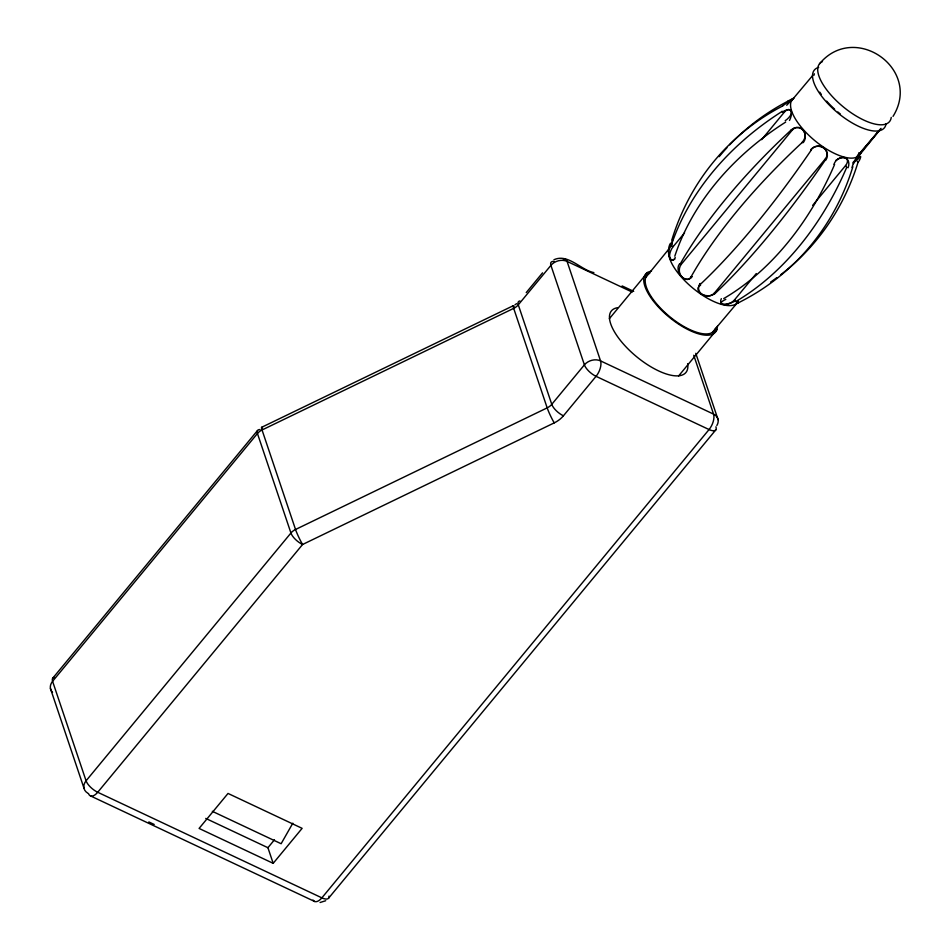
<?xml version="1.0" encoding="UTF-8"?>
<svg xmlns="http://www.w3.org/2000/svg" width="950" height="950" viewBox="0 0 950 950"><rect width="100%" height="100%" fill="white"/><g stroke="black" fill="none" stroke-linecap="round" stroke-linejoin="round"><path stroke-width="1.43" d="M714.341 294.227L714.471 292.98L825.396 158.828A8.847 7.837 6.2 0 0 823.401 147.82A8.847 7.837 6.2 0 0 811.074 149.304L810.932 150.551A263.103 61.311 -56.4 0 1 700.043 284.644L700.15 283.456A8.847 7.837 6.2 0 0 702.145 294.464A8.847 7.837 6.2 0 0 714.471 292.98M825.396 158.828L825.265 160.075A263.103 61.311 -56.4 0 1 714.364 294.156M738.304 301.221L736.82 303.442L737.996 302.468M893.024 116.387C922.438 68.97 854.537 21.624 819.541 63.769M292.826 823.187L281.129 843.731L212.325 811.324M792.134 100.13L793.096 98.574L782.622 105.877M672.089 243.889L670.605 246.109L671.139 245.753M791.896 100.451L791.326 101.175M860.035 154.399L880.484 129.141M645.715 277.483L669.596 248.128M257.498 430.552L52.63 678.336M853.337 163.626L859.311 155.919L852.91 162.604M526.241 292.576L542.557 272.84M609.342 318.725L647.579 272.472M674.868 259.077A8.847 4.382 -64.8 0 1 669.631 257.034A8.847 4.382 -64.8 0 1 673.253 246.525L684.534 232.893M761.615 139.662L784.166 112.373A8.847 4.382 -64.8 0 1 790.721 110.592A8.847 4.382 -64.8 0 1 789.486 120.448M691.137 277.946A8.847 7.553 83.9 0 1 681.114 276.034A8.847 7.553 83.9 0 1 681.316 264.266L792.241 130.114A8.847 7.553 83.9 0 1 802.738 129.877A8.847 7.553 83.9 0 1 803.676 142.108M88.445 793.499A11.792 5.843 -64.8 0 0 97.719 792.264L302.587 544.492L554.23 422.881A23.572 18.192 -18.6 0 0 563.421 415.803L596.054 376.331A11.792 5.843 -64.8 0 0 600.554 360.893L567.067 261.392A11.792 5.843 -64.8 0 0 563.112 258.851M273.184 863.336L199.084 828.436L228.024 793.44L302.124 828.341L273.184 863.336L267.924 847.709L274.455 839.8M721.323 298.644A8.847 5.13 -32.4 0 0 724.375 304.641A8.847 5.13 -32.4 0 0 734.659 299.713L756.283 273.564M812.678 205.354L845.583 165.561A8.847 5.13 -32.4 0 0 845.714 158.211A8.847 5.13 -32.4 0 0 835.727 160.491M678.585 375.986L716.822 329.733M328.688 898.071L715.884 429.78M791.54 100.641L812.666 75.513M712.262 332.512L737.129 303.014M879.415 130.186L856.425 157.273L881.054 128.357M786.707 105.26L793.048 98.456L787.894 101.092M737.544 302.931L736.951 303.513L738.079 303.026M679.986 264.385A263.103 87.578 -41.6 0 1 790.863 130.281L791.124 129.996A9.12 8.075 -49.9 0 1 794.283 128.119M514.995 304.772L516.586 303.691M738.257 302.931L742.033 300.924A263.103 240.908 47.8 0 0 852.851 166.737M261.725 427.274L513.368 305.662M553.933 259.742C568.053 253.258 580.794 270.014 593.881 272.614M325.719 900.731L320.079 902.5M790.828 130.257L792.241 130.114M803.308 142.583L801.907 142.726A263.103 87.578 -41.6 0 0 691.054 276.854M679.915 264.409L681.316 264.266M692.384 276.735L690.982 276.889A9.322 6.46 56.3 0 1 688.904 278.92M782.028 111.364L784.166 112.373M671.104 245.527L673.253 246.525M622.131 285.926L633.686 291.365M632.213 292.077L567.067 261.392A11.792 9.096 -18.6 0 0 550.917 265.371L518.284 304.831A11.792 9.096 -18.6 0 1 513.689 308.37L262.046 429.982A11.792 9.096 -18.6 0 0 257.45 433.521L52.583 681.304A11.792 9.096 -18.6 0 0 52.535 692.348M205.734 818.413L267.924 847.709M148.841 821.94L154.209 824.469M90.559 795.934L314.699 901.514M856.152 160.217L858.218 161.999M845.583 165.561L846.771 167.438M734.659 299.713L735.846 301.589M695.768 353.317L718.081 419.651M693.749 355.264L713.557 414.117A11.792 9.096 -18.6 0 1 716.846 425.529M50.421 688.477L83.909 787.966M852.019 167.533A9.108 2.886 -65.8 0 1 858.717 155.954M858.123 161.963A263.103 240.908 47.8 0 1 780.769 274.692M776.732 277.733A263.103 240.908 47.8 0 1 770.569 282.114M857.66 159.446A9.108 1.199 -59.9 0 1 859.073 161.096M833.898 164.35A9.025 7.101 -54.8 0 1 844.348 157.51A9.025 7.101 -54.8 0 1 848.041 167.806M834.599 164.469A263.103 186.77 -76.4 0 1 723.722 298.561M846.699 167.39A263.103 186.77 -76.4 0 1 735.822 301.494M734.457 301.376A9.025 2.553 -18.2 0 1 722.166 304.19A9.025 2.553 -18.2 0 1 725.8 299.345M810.682 150.397A9.025 8.977 -23 0 1 823.401 147.583A9.025 8.977 -23 0 1 825.645 160.36M714.079 294.084A9.025 5.771 9.7 0 1 701.029 293.728A9.025 5.771 9.7 0 1 700.589 285.154M794.248 127.965A9.108 8.253 -53.4 0 1 804.175 131.516A9.108 8.253 -53.4 0 1 801.8 142.607M689.023 279.181A9.108 6.318 60.3 0 1 679.903 274.538A9.108 6.318 60.3 0 1 679.535 263.934M782.313 112.1A9.025 4.322 -38.6 0 1 791.362 111.304A9.025 4.322 -38.6 0 1 785.222 120.686M671.211 245.527A263.103 203.015 -18.6 0 1 782.087 111.435M674.797 256.191A263.103 203.015 -18.6 0 1 785.674 122.087M675.26 257.45A9.025 3.919 89.7 0 1 669.346 256.548A9.025 3.919 89.7 0 1 670.557 243.2M719.15 156.667A263.103 240.908 47.8 0 1 726.928 147.749M729.695 144.804A263.103 240.908 47.8 0 1 787.942 101.187M671.804 240.065A263.103 240.908 47.8 0 1 782.681 105.961M670.997 246.098A9.144 0.594 -71.6 0 1 672.98 238.699M858.895 152.713A9.025 1.769 -79.3 0 1 858.384 154.743M858.705 156.489A263.103 203.015 -18.6 0 1 858.016 158.579M736.891 303.276A9.144 2.007 -32.9 0 1 737.533 302.314M715.564 328.225A43.617 17.385 39.6 0 1 669.038 316.113A43.617 17.385 39.6 0 1 649.752 273.22M737.283 302.908A43.617 17.385 39.6 0 1 691.256 286.769A43.617 17.385 39.6 0 1 671.246 246.074M891.242 117.42A45.386 18.086 39.6 0 1 843.802 107.291A45.386 18.086 39.6 0 1 822.462 61.608M886.077 123.666A45.386 18.086 39.6 0 1 837.354 112.492A45.386 18.086 39.6 0 1 818.698 67.355M861.068 151.905A43.617 17.385 39.6 0 1 815.765 141.419A43.617 17.385 39.6 0 1 794.236 97.85M840.299 113.964A43.617 17.385 39.6 0 1 837.829 111.957M834.623 109.179A43.617 17.385 39.6 0 1 826.631 101.116M821.275 94.371A43.617 17.385 39.6 0 1 819.779 92.15M814.067 75.169A43.617 17.385 39.6 0 1 814.352 73.803M717.393 326.254A45.386 18.086 39.6 0 1 668.562 316.635A45.386 18.086 39.6 0 1 651.474 271.166M262.533 428.058A11.792 1.211 64.2 0 0 262.046 429.982L295.533 529.482A11.792 1.211 64.2 0 0 302.587 544.492A11.792 4.702 39.6 0 1 290.938 533.021L257.45 433.521A11.792 4.702 39.6 0 1 260.015 429.543M554.23 422.881A11.792 1.211 64.2 0 1 547.176 407.871L513.689 308.37A11.792 1.211 64.2 0 1 514.176 306.446M554.004 261.428A11.792 4.702 39.6 0 0 550.917 265.371L584.404 364.859A11.792 4.702 39.6 0 0 596.054 376.331L709.056 429.554A11.792 4.702 39.6 0 0 715.932 426.811M519.899 300.924A11.792 4.702 39.6 0 0 518.284 304.831L551.772 404.332A11.792 4.702 39.6 0 0 563.421 415.803M313.025 900.042A11.792 5.843 -64.8 0 0 321.872 897.857A11.792 4.702 39.6 0 0 328.985 896.123M87.768 793.143A11.792 9.096 -18.6 0 1 86.07 780.805L52.583 681.304A11.792 4.702 39.6 0 1 54.649 677.338M687.658 363.719A48.331 19.261 39.6 0 1 637.854 357.734A48.331 19.261 39.6 0 1 617.678 307.693M290.938 533.021L86.07 780.805A11.792 4.702 39.6 0 0 97.719 792.264L321.872 897.857L709.056 429.554A11.792 5.843 -64.8 0 0 713.557 414.117L600.554 360.893A11.792 9.096 -18.6 0 0 584.404 364.859L551.772 404.332A11.792 9.096 -18.6 0 1 547.176 407.871L295.533 529.482A11.792 9.096 -18.6 0 0 290.938 533.021"/></g></svg>
